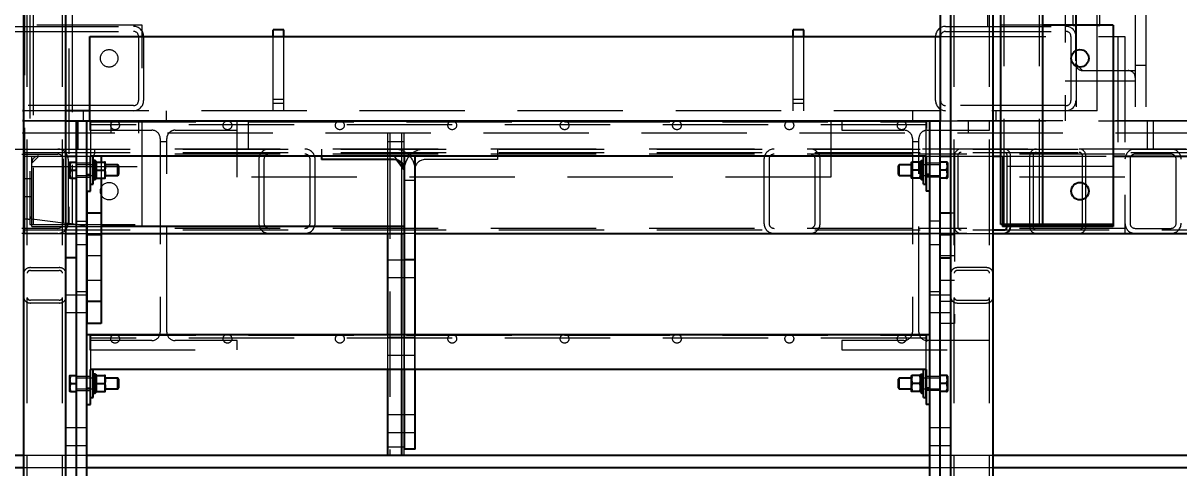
# Model space of a CAD drawing. Header units: millimetres. Extents: x 1293 to 41893, y 1011 to 26911.
# Drawn here: x 13086 to 13783, y 6143 to 6411 of the extents above; entities that cross this region are included whole.
import ezdxf

# ---------------------------------------------------------------- set-up
doc = ezdxf.new("R2010")
doc.units = ezdxf.units.MM
doc.header["$LTSCALE"] = 50
doc.linetypes.add('HIDDEN', pattern=[1.905, 1.27, -0.635])
doc.layers.add('CAPA_1', color=7, linetype='Continuous')
doc.layers.add('STRUC', color=4, linetype='Continuous')
doc.styles.add('SLDTEXTSTYLE0', font='TXT', dxfattribs={"width": 0.75})
doc.dimstyles.new('SLDDIMSTYLE0', dxfattribs={"dimtxt": 100, "dimasz": 100, "dimexe": 0, "dimexo": 0.0625, "dimgap": 25, "dimtad": 2, "dimdec": 0, "dimlfac": 1.5, "dimrnd": 1e-09, "dimzin": 12, "dimdsep": 46, "dimtxsty": 'SLDTEXTSTYLE0', "dimsah": 1, "dimcen": 0.09, "dimadec": 0, "dimazin": 3, "dimtfac": 1, "dimtdec": 0, "dimtofl": 0, "dimtmove": 0, "dimatfit": 3, "dimfxl": 1, "dimfrac": 2, "dimtolj": 1, "dimtzin": 12, "dimarcsym": 0})
doc.dimstyles.new('SLDDIMSTYLE1', dxfattribs={"dimtxt": 100, "dimasz": 100, "dimexe": 0, "dimexo": 0.0625, "dimgap": 25, "dimtad": 2, "dimdec": 4, "dimlfac": 75, "dimzin": 12, "dimdsep": 46, "dimtxsty": 'SLDTEXTSTYLE0', "dimsah": 1, "dimcen": 0.09, "dimadec": 0, "dimazin": 3, "dimtfac": 1, "dimtdec": 0, "dimtofl": 0, "dimtmove": 0, "dimatfit": 3, "dimfxl": 1, "dimfrac": 2, "dimtolj": 1, "dimtzin": 12, "dimarcsym": 0})

# ---------------------------------------------------------------- blocks, each defined once
blk = doc.blocks.new('_D_3')
at = {"layer": 'CAPA_1', "transparency": 16777216}
blk.add_arc((9899.27, 4708.49), 5214.32, 0, 13, dxfattribs=at)
for points in [[(14979.94, 5881.46), (14986.48, 5780.49), (15016.52, 5787.13)], [(15113.58, 4708.49), (15128.01, 4808.64), (15097.24, 4808.34)]]:
    blk.add_solid(points, dxfattribs=at)
at = {"layer": 'CAPA_1', "transparency": 16777216, "insert": (15196.76, 5413.27), "char_height": 100, "attachment_point": 1, "rotation": 276.5, "style": 'SLDTEXTSTYLE0'}
blk.add_mtext('13°', dxfattribs=at)
blk = doc.blocks.new('_D_5')
at = {"layer": 'CAPA_1', "transparency": 16777216}
for p, q in [((11574.4, 7831.18), (17588.06, 7831.18)), ((17538.06, 7831.18), (17538.06, 4708.49)), ((16485.16, 4708.49), (17588.06, 4708.49))]:
    blk.add_line(p, q, dxfattribs=at)
for points in [[(17538.06, 7831.18), (17522.68, 7731.18), (17553.45, 7731.18)], [(17538.06, 4708.49), (17553.45, 4808.49), (17522.68, 4808.49)]]:
    blk.add_solid(points, dxfattribs=at)
at = {"layer": 'CAPA_1', "transparency": 16777216, "insert": (17409.15, 6122.06), "char_height": 100, "attachment_point": 1, "rotation": 90, "style": 'SLDTEXTSTYLE0'}
blk.add_mtext('4684', dxfattribs=at)

msp = doc.modelspace()

# ---------------------------------------------------------------- linework, layer by layer
at = {"color": 1, "linetype": 'HIDDEN', "lineweight": 18}
for p, q in [((13092.2588163, 7085.5262403), (13092.2588163, 6289.4929069)), ((13088.5421497, 4848.3268323), (13088.5421497, 7081.6452249)), ((13090.2268163, 7083.4942403), (13090.2268163, 6289.4929069)), ((13109.8781497, 4848.3268323), (13109.8781497, 7081.6452249)), ((13647.3421497, 4848.3268323), (13647.3421497, 7081.6452249)), ((13668.6781497, 4848.3268323), (13668.6781497, 7081.6452249)), ((13677.425483, 6289.4929069), (13677.425483, 7083.4942403)), ((13113.5948163, 7062.1582403), (13113.5948163, 6289.4929069)), ((13698.761483, 6289.4929069), (13698.761483, 7062.1582403)), ((13115.6268163, 6992.0433342), (13115.6268163, 6289.4929069)), ((13719.0501562, 6409.2829069), (13719.0501562, 6456.7969069)), ((13087.0601497, 6284.0929069), (13087.0601497, 6423.7929069)), ((13720.7434895, 6423.7929069), (13720.7434895, 6351.8102403)), ((13733.4434895, 6357.9909069), (13733.4434895, 6423.7929069)), ((13735.1368228, 6409.2829069), (13735.1368228, 6423.7929069)), ((13667.4101562, 6417.4575736), (13667.4101562, 6408.7909069)), ((13157.9601497, 6409.4929069), (13090.2268163, 6409.4929069)), ((13157.9601497, 6288.3262403), (13157.9601497, 6409.4929069)), ((13700.793483, 6409.4929069), (13675.393483, 6409.4929069)), ((13719.0501562, 6409.2829069), (13720.7434895, 6409.2829069)), ((13733.4434895, 6409.2829069), (13735.1368228, 6409.2829069)), ((13080.1728228, 6408.7909069), (13152.6474895, 6408.7909069)), ((13080.1728228, 6405.7429069), (13152.6474895, 6405.7429069)), ((13155.6954895, 6402.6949069), (13155.6954895, 6364.0869069)), ((13158.7434895, 6402.6949069), (13158.7434895, 6364.0869069)), ((13236.9351562, 6357.9909069), (13236.9351562, 6402.6102403)), ((13243.2851562, 6357.9909069), (13243.2851562, 6402.6102403)), ((13550.2684895, 6357.9909069), (13550.2684895, 6402.6102403)), ((13556.6184895, 6357.9909069), (13556.6184895, 6402.6102403)), ((13636.0768228, 6364.0869069), (13636.0768228, 6402.6949069)), ((13639.1248228, 6364.0869069), (13639.1248228, 6402.6949069)), ((13642.1728228, 6408.7909069), (13720.7434895, 6408.7909069)), ((13642.1728228, 6405.7429069), (13714.6474895, 6405.7429069)), ((13717.6954895, 6402.6949069), (13717.6954895, 6364.0869069)), ((13152.6474895, 6361.0389069), (13080.1728228, 6361.0389069)), ((13243.2851562, 6364.6575736), (13236.9351562, 6364.6575736)), ((13243.2851562, 6362.2242403), (13236.9351562, 6362.2242403)), ((13556.6184895, 6364.6575736), (13550.2684895, 6364.6575736)), ((13556.6184895, 6362.2242403), (13550.2684895, 6362.2242403)), ((13714.6474895, 6361.0389069), (13642.1728228, 6361.0389069)), ((13111.9101497, 6357.9909069), (13086.5101497, 6357.9909069)), ((13122.2768228, 6357.9909069), (13122.2768228, 6351.8102403)), ((13733.4434895, 6357.9909069), (13126.279483, 6357.9909069)), ((13172.5434895, 6351.8102403), (13172.5434895, 6357.9909069)), ((13622.2768228, 6357.9909069), (13622.2768228, 6351.8102403)), ((13672.5434895, 6351.8102403), (13672.5434895, 6357.9909069)), ((13087.0601497, 6351.8262403), (13111.9101497, 6351.8262403)), ((13126.7301497, 6351.2970736), (13630.4968163, 6351.2970736)), ((13630.4968163, 6349.5489069), (13126.7301497, 6349.5489069)), ((13126.7301497, 6347.2715736), (13126.7301497, 6330.6595736)), ((13630.4968163, 6330.6595736), (13630.4968163, 6347.2715736)), ((13632.6168163, 6351.8262403), (13632.6168163, 6309.4929069)), ((13639.0601497, 6351.8262403), (14271.3768163, 6351.8262403)), ((13087.0601497, 6334.8929069), (14278.043483, 6334.8929069)), ((13087.0601497, 6332.8609069), (14229.3601497, 6332.8609069)), ((13129.393483, 6332.7728536), (13129.393483, 6334.8929069)), ((13266.043483, 6334.8929069), (13266.043483, 6330.6595736)), ((13372.0768163, 6334.8929069), (13372.0768163, 6328.5429069)), ((13087.0601497, 6330.6595736), (13111.9101497, 6330.6595736)), ((13091.293483, 6288.3262403), (13091.293483, 6330.6595736)), ((13091.293483, 6326.4262403), (13095.5268163, 6330.6595736)), ((13118.2601497, 6330.6595736), (13126.7301497, 6330.6595736)), ((13126.7301497, 6326.4262403), (13118.2601497, 6326.4262403)), ((13124.6268163, 6309.4929069), (13124.6268163, 6330.6595736)), ((13126.7268163, 6313.7262403), (13126.7268163, 6330.6595736)), ((13128.4201497, 6325.4525736), (13126.7268163, 6325.4525736)), ((13128.4201497, 6326.0354069), (13128.9493163, 6325.5062403)), ((13128.9493163, 6325.5061376), (13128.4201497, 6326.0352878)), ((13128.9493163, 6325.5062403), (13129.5843163, 6325.5062403)), ((13128.9493163, 6325.5061376), (13129.5843163, 6325.5061376)), ((13129.5843163, 6325.5062403), (13130.113483, 6326.0354069)), ((13130.113483, 6326.0352878), (13129.5843163, 6325.5061376)), ((13130.113483, 6326.9123189), (13130.113483, 6317.4735315)), ((13133.093483, 6326.9554069), (13133.093483, 6317.4304069)), ((13135.669733, 6317.4734949), (13135.669733, 6326.9123189)), ((13309.693483, 6330.6595736), (13311.471483, 6328.2889069)), ((13315.7268163, 6330.6595736), (13315.7268163, 6154.0929069)), ((13322.0768163, 6330.6595736), (13322.0768163, 6154.0929069)), ((13372.0768163, 6328.5429069), (13328.4268163, 6328.5429069)), ((13627.635983, 6325.5062403), (13627.1068163, 6326.0354069)), ((13627.1068163, 6326.0352878), (13627.635983, 6325.5061376)), ((13628.270983, 6325.5062403), (13627.635983, 6325.5062403)), ((13628.270983, 6325.5061376), (13627.635983, 6325.5061376)), ((13628.8001497, 6326.0354069), (13628.270983, 6325.5062403)), ((13628.270983, 6325.5061376), (13628.8001497, 6326.0352878)), ((13630.493483, 6325.4525736), (13628.8001497, 6325.4525736)), ((13630.4968163, 6330.6595736), (13638.9601497, 6330.6595736)), ((13638.9601497, 6326.4262403), (13630.4968163, 6326.4262403)), ((13645.3101497, 6330.6595736), (13670.7101497, 6330.6595736)), ((13647.4268163, 6330.6595736), (13647.4268163, 6229.8262403)), ((13647.4601497, 6330.8289069), (13647.4601497, 6288.1569069)), ((13649.4921497, 6330.8289069), (13649.4921497, 6288.1569069)), ((13675.393483, 6330.6595736), (13743.1268163, 6330.6595736)), ((13676.4601497, 6330.6595736), (13676.4601497, 6289.4929069)), ((13679.2948163, 6289.4929069), (13679.2948163, 6330.8289069)), ((13681.3268163, 6289.4929069), (13681.3268163, 6330.8289069)), ((13692.793483, 6330.8289069), (13692.793483, 6288.1569069)), ((13694.825483, 6330.8289069), (13694.825483, 6288.1569069)), ((13724.6281497, 6288.1569069), (13724.6281497, 6330.8289069)), ((13726.6601497, 6288.1569069), (13726.6601497, 6330.8289069)), ((13091.293483, 6324.3095736), (13157.9601497, 6324.3095736)), ((13130.113483, 6325.3679069), (13118.2601497, 6325.3679069)), ((13118.2601497, 6319.0179069), (13130.113483, 6319.0179069)), ((13126.7268163, 6318.9332403), (13128.4201497, 6318.9332403)), ((13128.4201497, 6318.3504069), (13128.9493163, 6318.8795736)), ((13128.9493163, 6318.8795736), (13129.5843163, 6318.8795736)), ((13129.5843163, 6318.8795736), (13130.113483, 6318.3504069)), ((13630.493483, 6325.3679069), (13627.1068163, 6325.3679069)), ((13627.1068163, 6319.0179069), (13630.493483, 6319.0179069)), ((13627.1068163, 6318.3504069), (13627.635983, 6318.8795736)), ((13627.635983, 6318.8795736), (13628.270983, 6318.8795736)), ((13628.270983, 6318.8795736), (13628.8001497, 6318.3504069)), ((13628.8001497, 6318.9332403), (13630.493483, 6318.9332403)), ((13638.9601497, 6325.3679069), (13630.4968163, 6325.3679069)), ((13630.4968163, 6319.0179069), (13638.9601497, 6319.0179069)), ((13632.6168163, 6319.4929069), (13632.6101497, 6319.4929069)), ((13743.1268163, 6324.3095736), (13676.4601497, 6324.3095736)), ((13091.293483, 6316.8512403), (13087.0601497, 6316.8512403)), ((13118.2601497, 6317.9595736), (13126.7301497, 6317.9595736)), ((13126.7268163, 6313.7262403), (13126.7301497, 6313.7262403)), ((13322.393483, 6315.8429069), (13315.7268163, 6315.8429069)), ((13638.9601497, 6317.9595736), (13630.4968163, 6317.9595736)), ((13087.0601497, 6306.2679069), (13091.293483, 6306.2679069)), ((13632.6168163, 6309.4929069), (13632.6101497, 6309.4929069)), ((13089.180203, 6292.5595736), (13087.0601497, 6292.5595736)), ((13111.9101497, 6289.9412569), (13091.293483, 6292.5595736)), ((13118.2601497, 6291.4496896), (13124.6101497, 6291.4496896)), ((13638.9601497, 6291.4496896), (13632.6101497, 6291.4496896)), ((13645.3101497, 6296.4929069), (13647.4268163, 6296.4929069)), ((13087.0601497, 6286.1249069), (13670.7101497, 6286.1249069)), ((13087.0601497, 6284.0929069), (13111.9101497, 6284.0929069)), ((13090.2268163, 6289.4929069), (13157.9601497, 6289.4929069)), ((13091.293483, 6288.3262403), (13133.093483, 6288.3262403)), ((13124.6101497, 6288.3283569), (13118.2601497, 6289.1348069)), ((13118.2601497, 6284.0929069), (13124.6101497, 6284.0929069)), ((13124.6268163, 6284.0929069), (13133.093483, 6284.0929069)), ((13322.393483, 6284.0929069), (13316.043483, 6284.0929069)), ((13632.6101497, 6284.0929069), (13670.7101497, 6284.0929069)), ((13677.2628163, 6286.1249069), (14284.393483, 6286.1249069)), ((13124.6101497, 6277.2345736), (13118.2601497, 6277.2345736)), ((13638.9601497, 6277.2345736), (13632.6101497, 6277.2345736)), ((13647.4268163, 6283.1595736), (13645.3101497, 6283.1595736)), ((13133.093483, 6270.5679069), (13124.6268163, 6270.5679069)), ((13647.4268163, 6270.5679069), (13638.9601497, 6270.5679069)), ((13090.5741497, 6263.4590014), (13107.8461497, 6263.4590014)), ((13315.7268163, 6268.2262403), (13316.043483, 6268.2262403)), ((13322.393483, 6268.0512403), (13315.7268163, 6268.0512403)), ((13666.6461497, 6263.4590014), (13649.3741497, 6263.4590014)), ((13090.5741497, 6261.7539509), (13107.8461497, 6261.7539509)), ((13133.093483, 6255.7512403), (13124.6268163, 6255.7512403)), ((13315.7268163, 6257.4679069), (13322.393483, 6257.4679069)), ((13647.4268163, 6255.7512403), (13638.9601497, 6255.7512403)), ((13666.6461497, 6261.7539509), (13649.3741497, 6261.7539509)), ((13118.2601497, 6249.0845736), (13124.6101497, 6249.0845736)), ((13632.6101497, 6249.0845736), (13638.9601497, 6249.0845736)), ((13107.8461497, 6243.8509212), (13090.5741497, 6243.8509212)), ((13107.8461497, 6242.1458708), (13090.5741497, 6242.1458708)), ((13124.6101497, 6246.9270517), (13111.9101497, 6246.9270517)), ((13645.3101497, 6246.9270517), (13632.6101497, 6246.9270517)), ((13638.9601497, 6243.1595736), (13647.4268163, 6243.1595736)), ((13649.3741497, 6243.8509212), (13666.6461497, 6243.8509212)), ((13649.3741497, 6242.1458708), (13666.6461497, 6242.1458708)), ((13111.9101497, 6236.3437183), (13124.6101497, 6236.3437183)), ((13632.6101497, 6236.3437183), (13645.3101497, 6236.3437183)), ((13647.4268163, 6229.8262403), (13638.9601497, 6229.8262403)), ((13126.7301497, 6222.7395517), (13630.4968163, 6222.7395517)), ((13630.4968163, 6220.991385), (13126.7301497, 6220.991385)), ((13322.393483, 6221.3845736), (13315.7268163, 6221.3845736)), ((13316.043483, 6202.1020517), (13316.043483, 6223.2687183)), ((13322.393483, 6202.1020517), (13322.393483, 6223.2687183)), ((13632.6168163, 6223.2687183), (13632.6168163, 6180.935385)), ((13126.7301497, 6218.7140517), (13126.7301497, 6202.1020517)), ((13630.4968163, 6202.1020517), (13630.4968163, 6218.7140517)), ((13315.7268163, 6210.8012403), (13322.393483, 6210.8012403)), ((13126.7268163, 6185.1687183), (13126.7268163, 6202.1020517)), ((13126.7301497, 6202.1020517), (13126.7268163, 6202.1020517)), ((13126.7301497, 6197.8687183), (13118.2601497, 6197.8687183)), ((13130.113483, 6196.810385), (13118.2601497, 6196.810385)), ((13128.4201497, 6196.8950517), (13126.7268163, 6196.8950517)), ((13128.4201497, 6197.477885), (13128.9493163, 6196.9487183)), ((13128.9493163, 6196.9486156), (13128.4201497, 6197.4777659)), ((13128.9493163, 6196.9487183), (13129.5843163, 6196.9487183)), ((13128.9493163, 6196.9486156), (13129.5843163, 6196.9486156)), ((13129.5843163, 6196.9487183), (13130.113483, 6197.477885)), ((13130.113483, 6197.4777659), (13129.5843163, 6196.9486156)), ((13135.669733, 6188.915973), (13135.669733, 6198.354797)), ((13627.635983, 6196.9487183), (13627.1068163, 6197.477885)), ((13627.1068163, 6197.4777659), (13627.635983, 6196.9486156)), ((13630.493483, 6196.810385), (13627.1068163, 6196.810385)), ((13628.270983, 6196.9487183), (13627.635983, 6196.9487183)), ((13628.270983, 6196.9486156), (13627.635983, 6196.9486156)), ((13628.8001497, 6197.477885), (13628.270983, 6196.9487183)), ((13628.270983, 6196.9486156), (13628.8001497, 6197.4777659)), ((13630.493483, 6196.8950517), (13628.8001497, 6196.8950517)), ((13638.9601497, 6197.8687183), (13630.4968163, 6197.8687183)), ((13638.9601497, 6196.810385), (13630.4968163, 6196.810385)), ((13118.2601497, 6190.460385), (13130.113483, 6190.460385)), ((13118.2601497, 6189.4020517), (13126.7301497, 6189.4020517)), ((13126.7268163, 6190.3757183), (13128.4201497, 6190.3757183)), ((13128.4201497, 6189.792885), (13128.9493163, 6190.3220517)), ((13128.9493163, 6190.3220517), (13129.5843163, 6190.3220517)), ((13129.5843163, 6190.3220517), (13130.113483, 6189.792885)), ((13627.1068163, 6190.460385), (13630.493483, 6190.460385)), ((13627.1068163, 6189.792885), (13627.635983, 6190.3220517)), ((13627.635983, 6190.3220517), (13628.270983, 6190.3220517)), ((13628.270983, 6190.3220517), (13628.8001497, 6189.792885)), ((13628.8001497, 6190.3757183), (13630.493483, 6190.3757183)), ((13630.4968163, 6190.460385), (13638.9601497, 6190.460385)), ((13638.9601497, 6189.4020517), (13630.4968163, 6189.4020517)), ((13632.6168163, 6190.935385), (13632.6101497, 6190.935385)), ((13126.7268163, 6185.1687183), (13126.7301497, 6185.1687183)), ((13632.6168163, 6180.935385), (13632.6101497, 6180.935385)), ((13322.393483, 6174.7179069), (13315.7268163, 6174.7179069)), ((13124.6101497, 6166.9270517), (13111.9101497, 6166.9270517)), ((13645.3101497, 6166.9270517), (13632.6101497, 6166.9270517)), ((13315.7268163, 6164.1345736), (13322.393483, 6164.1345736)), ((13111.9101497, 6156.3437183), (13124.6101497, 6156.3437183)), ((13315.7268163, 6154.0929069), (13316.043483, 6154.0929069)), ((13632.6101497, 6156.3437183), (13645.3101497, 6156.3437183))]:
    msp.add_line(p, q, dxfattribs=at)
at = {"color": 7, "linetype": 'Continuous', "lineweight": 25}
for p, q in [((13086.5101497, 4848.3268323), (13086.5101497, 7081.6452249)), ((13111.9101497, 4848.3268323), (13111.9101497, 7081.6452249)), ((13645.3101497, 4848.3268323), (13645.3101497, 7081.6452249)), ((13670.7101497, 4848.3268323), (13670.7101497, 7081.6452249)), ((13675.393483, 6289.4929069), (13675.393483, 7083.4942403)), ((13700.793483, 6289.4929069), (13700.793483, 7060.1262403)), ((13639.0601497, 6351.8262403), (13639.0601497, 6423.7929069)), ((13743.1268163, 6409.4929069), (13700.793483, 6409.4929069)), ((13743.1268163, 6409.4929069), (13743.1268163, 6288.3262403)), ((13243.2851562, 6406.7589069), (13236.9351562, 6406.7589069)), ((13236.9351562, 6402.6102403), (13236.9351562, 6406.7589069)), ((13243.2851562, 6402.6102403), (13243.2851562, 6406.7589069)), ((13556.6184895, 6406.7589069), (13550.2684895, 6406.7589069)), ((13550.2684895, 6402.6102403), (13550.2684895, 6406.7589069)), ((13556.6184895, 6402.6102403), (13556.6184895, 6406.7589069)), ((13086.5101497, 6357.9909069), (13085.7268163, 6357.9909069)), ((13126.279483, 6357.9909069), (13111.9101497, 6357.9909069)), ((13111.9101497, 6351.8262403), (13639.0601497, 6351.8262403)), ((13118.2601497, 4708.4843575), (13118.2601497, 6351.8262403)), ((13124.6101497, 4721.8176909), (13124.6101497, 6351.8262403)), ((13126.7301497, 6347.2715736), (13126.7301497, 6351.8262403)), ((13630.4968163, 6351.8262403), (13630.4968163, 6347.2715736)), ((13632.6101497, 4721.8176909), (13632.6101497, 6351.8262403)), ((13638.9601497, 4708.4843575), (13638.9601497, 6351.8262403)), ((13111.9101497, 6330.6595736), (13118.2601497, 6330.6595736)), ((13114.1684819, 6326.9554069), (13114.0268163, 6326.7100349)), ((13114.0268163, 6326.7100349), (13114.0268163, 6317.675779)), ((13114.5938513, 6326.9554069), (13118.2601497, 6326.9554069)), ((13630.4968163, 6330.6595736), (13126.7301497, 6330.6595736)), ((13126.7301497, 6309.4929069), (13126.7301497, 6330.6595736)), ((13128.4201497, 6313.7262403), (13128.4201497, 6330.6595736)), ((13128.9493163, 6327.9462403), (13128.4201497, 6327.4170736)), ((13128.4201497, 6327.4169117), (13128.9493163, 6327.9460619)), ((13129.5843163, 6327.9462403), (13128.9493163, 6327.9462403)), ((13128.9493163, 6327.9460619), (13128.9493163, 6316.4395736)), ((13129.5843163, 6327.9460619), (13128.9493163, 6327.9460619)), ((13130.113483, 6327.4170736), (13129.5843163, 6327.9462403)), ((13129.5843163, 6316.4395736), (13129.5843163, 6327.9460619)), ((13129.5843163, 6327.9460619), (13130.113483, 6327.4169117)), ((13130.113483, 6327.4170736), (13130.113483, 6316.9687403)), ((13130.1383599, 6326.9554069), (13130.113483, 6326.9123189)), ((13130.562557, 6326.9554069), (13135.220659, 6326.9554069)), ((13133.093483, 6330.6595736), (13133.093483, 6326.9554069)), ((13135.669733, 6317.4734949), (13135.669733, 6326.9123189)), ((13266.043483, 6330.6595736), (13266.043483, 6328.5429069)), ((13309.693483, 6328.5429069), (13266.043483, 6328.5429069)), ((13311.471483, 6328.2889069), (13316.043483, 6322.1929069)), ((13316.043483, 6223.2687183), (13316.043483, 6330.6595736)), ((13322.393483, 6223.2687183), (13322.393483, 6330.6595736)), ((13621.5754432, 6326.9554069), (13621.5505663, 6326.9123189)), ((13621.5505663, 6317.4734949), (13621.5505663, 6326.9123189)), ((13626.6577424, 6326.9554069), (13621.9996403, 6326.9554069)), ((13627.1068163, 6327.4170736), (13627.635983, 6327.9462403)), ((13627.635983, 6327.9460619), (13627.1068163, 6327.4169117)), ((13627.1068163, 6327.4170736), (13627.1068163, 6316.9687403)), ((13627.635983, 6327.9462403), (13628.270983, 6327.9462403)), ((13627.635983, 6316.4395736), (13627.635983, 6327.9460619)), ((13627.635983, 6327.9460619), (13628.270983, 6327.9460619)), ((13628.270983, 6327.9462403), (13628.8001497, 6327.4170736)), ((13628.270983, 6327.9460619), (13628.270983, 6316.4395736)), ((13628.8001497, 6327.4169117), (13628.270983, 6327.9460619)), ((13628.8001497, 6313.7262403), (13628.8001497, 6330.6595736)), ((13630.493483, 6313.7262403), (13630.493483, 6330.6595736)), ((13630.4968163, 6330.6595736), (13630.4968163, 6309.4929069)), ((13638.9601497, 6330.6595736), (13645.3101497, 6330.6595736)), ((13642.6264481, 6326.9554069), (13638.9601497, 6326.9554069)), ((13643.193483, 6326.7100349), (13643.0518174, 6326.9554069)), ((13643.193483, 6326.7100349), (13643.193483, 6317.675779)), ((13670.7101497, 6330.6595736), (13675.393483, 6330.6595736)), ((13743.1268163, 6330.6595736), (14211.0601497, 6330.6595736)), ((13114.5938513, 6322.1929069), (13118.2601497, 6322.1929069)), ((13124.6101497, 6319.4929069), (13126.7301497, 6319.4929069)), ((13130.5660802, 6322.1929069), (13135.2171358, 6322.1929069)), ((13143.130983, 6325.3679069), (13135.669733, 6325.3679069)), ((13135.669733, 6319.0179069), (13143.130983, 6319.0179069)), ((13143.6601497, 6324.8387403), (13143.130983, 6325.3679069)), ((13143.130983, 6319.0179069), (13143.130983, 6325.3679069)), ((13143.130983, 6319.0179069), (13143.6601497, 6319.5470736)), ((13143.6601497, 6324.8387403), (13143.6601497, 6319.5470736)), ((13614.0893163, 6325.3679069), (13613.5601497, 6324.8387403)), ((13613.5601497, 6324.8387403), (13613.5601497, 6319.5470736)), ((13613.5601497, 6319.5470736), (13614.0893163, 6319.0179069)), ((13621.5505663, 6325.3679069), (13614.0893163, 6325.3679069)), ((13614.0893163, 6319.0179069), (13614.0893163, 6325.3679069)), ((13614.0893163, 6319.0179069), (13621.5505663, 6319.0179069)), ((13626.6542191, 6322.1929069), (13622.0031635, 6322.1929069)), ((13630.4968163, 6325.3679069), (13630.493483, 6325.3679069)), ((13630.493483, 6319.0179069), (13630.4968163, 6319.0179069)), ((13632.6101497, 6319.4929069), (13630.4968163, 6319.4929069)), ((13642.6264481, 6322.1929069), (13638.9601497, 6322.1929069)), ((13114.0268163, 6317.675779), (13114.1684819, 6317.4304069)), ((13114.5938513, 6317.4304069), (13118.2601497, 6317.4304069)), ((13126.7301497, 6313.7262403), (13128.4201497, 6313.7262403)), ((13128.4201497, 6316.9687403), (13128.9493163, 6316.4395736)), ((13128.9493163, 6316.4395736), (13129.5843163, 6316.4395736)), ((13129.5843163, 6316.4395736), (13130.113483, 6316.9687403)), ((13130.562557, 6317.4304069), (13135.220659, 6317.4304069)), ((13133.093483, 6317.4304069), (13133.093483, 6229.8262403)), ((13135.6448561, 6317.4304069), (13135.669733, 6317.4734949)), ((13626.6577424, 6317.4304069), (13621.9996403, 6317.4304069)), ((13627.0819395, 6317.4304069), (13627.1068163, 6317.4734949)), ((13627.1068163, 6316.9687403), (13627.635983, 6316.4395736)), ((13627.635983, 6316.4395736), (13628.270983, 6316.4395736)), ((13628.270983, 6316.4395736), (13628.8001497, 6316.9687403)), ((13628.8001497, 6313.7262403), (13630.493483, 6313.7262403)), ((13642.6264481, 6317.4304069), (13638.9601497, 6317.4304069)), ((13643.0518174, 6317.4304069), (13643.193483, 6317.675779)), ((13124.6101497, 6309.4929069), (13126.7301497, 6309.4929069)), ((13124.6268163, 6229.8262403), (13124.6268163, 6309.4929069)), ((13632.6101497, 6309.4929069), (13630.4968163, 6309.4929069)), ((13124.6268163, 6296.4929069), (13133.093483, 6296.4929069)), ((13638.9601497, 6296.4929069), (13645.3101497, 6296.4929069)), ((13118.2601497, 6289.1348069), (13111.9101497, 6289.9412569)), ((13111.9101497, 6284.0929069), (13118.2601497, 6284.0929069)), ((13124.6268163, 6288.3262403), (13124.6101497, 6288.3283569)), ((13124.6101497, 6284.0929069), (13124.6268163, 6284.0929069)), ((13316.043483, 6288.3262403), (13133.093483, 6288.3262403)), ((13133.093483, 6284.0929069), (13316.043483, 6284.0929069)), ((13322.393483, 6284.0929069), (13632.6101497, 6284.0929069)), ((13670.7101497, 6286.1249069), (13677.2628163, 6286.1249069)), ((13670.7101497, 6284.0929069), (14049.3768163, 6284.0929069)), ((13743.1268163, 6289.4929069), (13675.393483, 6289.4929069)), ((13676.4601497, 6289.4929069), (13676.4601497, 6288.3262403)), ((13743.1268163, 6288.3262403), (13676.4601497, 6288.3262403)), ((13679.2948163, 6288.1569069), (13679.2948163, 6289.4929069)), ((13681.3268163, 6288.1569069), (13681.3268163, 6289.4929069)), ((13133.093483, 6283.1595736), (13124.6268163, 6283.1595736)), ((13645.3101497, 6283.1595736), (13638.9601497, 6283.1595736)), ((13118.2601497, 6269.3687183), (13111.9101497, 6269.3687183)), ((13322.393483, 6268.2262403), (13316.043483, 6268.2262403)), ((13638.9601497, 6269.3687183), (13645.3101497, 6269.3687183)), ((13124.6268163, 6243.1595736), (13133.093483, 6243.1595736)), ((13133.093483, 6229.8262403), (13124.6268163, 6229.8262403)), ((13124.6101497, 6223.2687183), (13632.6168163, 6223.2687183)), ((13126.7301497, 6218.7140517), (13126.7301497, 6223.2687183)), ((13630.4968163, 6223.2687183), (13630.4968163, 6218.7140517)), ((13630.4968163, 6202.1020517), (13126.7301497, 6202.1020517)), ((13126.7301497, 6180.935385), (13126.7301497, 6202.1020517)), ((13128.4201497, 6185.1687183), (13128.4201497, 6202.1020517)), ((13316.043483, 6154.0929069), (13316.043483, 6202.1020517)), ((13322.393483, 6154.0929069), (13322.393483, 6202.1020517)), ((13628.8001497, 6185.1687183), (13628.8001497, 6202.1020517)), ((13630.493483, 6185.1687183), (13630.493483, 6202.1020517)), ((13630.4968163, 6202.1020517), (13630.4968163, 6180.935385)), ((13114.1684819, 6198.397885), (13114.0268163, 6198.152513)), ((13114.0268163, 6198.152513), (13114.0268163, 6189.118257)), ((13114.5938513, 6198.397885), (13118.2601497, 6198.397885)), ((13114.5938513, 6193.635385), (13118.2601497, 6193.635385)), ((13128.9493163, 6199.3887183), (13128.4201497, 6198.8595517)), ((13128.4201497, 6198.8593897), (13128.9493163, 6199.38854)), ((13129.5843163, 6199.3887183), (13128.9493163, 6199.3887183)), ((13128.9493163, 6199.38854), (13128.9493163, 6187.8820517)), ((13129.5843163, 6199.38854), (13128.9493163, 6199.38854)), ((13130.113483, 6198.8595517), (13129.5843163, 6199.3887183)), ((13129.5843163, 6187.8820517), (13129.5843163, 6199.38854)), ((13129.5843163, 6199.38854), (13130.113483, 6198.8593897)), ((13130.113483, 6198.8595517), (13130.113483, 6188.4112183)), ((13130.1383599, 6198.397885), (13130.113483, 6198.354797)), ((13130.562557, 6198.397885), (13135.220659, 6198.397885)), ((13130.5660802, 6193.635385), (13135.2171358, 6193.635385)), ((13135.669733, 6188.915973), (13135.669733, 6198.354797)), ((13143.130983, 6196.810385), (13135.669733, 6196.810385)), ((13143.6601497, 6196.2812183), (13143.130983, 6196.810385)), ((13143.130983, 6190.460385), (13143.130983, 6196.810385)), ((13143.6601497, 6196.2812183), (13143.6601497, 6190.9895517)), ((13614.0893163, 6196.810385), (13613.5601497, 6196.2812183)), ((13613.5601497, 6196.2812183), (13613.5601497, 6190.9895517)), ((13621.5505663, 6196.810385), (13614.0893163, 6196.810385)), ((13614.0893163, 6190.460385), (13614.0893163, 6196.810385)), ((13621.5754432, 6198.397885), (13621.5505663, 6198.354797)), ((13621.5505663, 6188.915973), (13621.5505663, 6198.354797)), ((13626.6577424, 6198.397885), (13621.9996403, 6198.397885)), ((13626.6542191, 6193.635385), (13622.0031635, 6193.635385)), ((13627.1068163, 6198.8595517), (13627.635983, 6199.3887183)), ((13627.635983, 6199.38854), (13627.1068163, 6198.8593897)), ((13627.1068163, 6198.8595517), (13627.1068163, 6188.4112183)), ((13627.635983, 6199.3887183), (13628.270983, 6199.3887183)), ((13627.635983, 6187.8820517), (13627.635983, 6199.38854)), ((13627.635983, 6199.38854), (13628.270983, 6199.38854)), ((13628.270983, 6199.3887183), (13628.8001497, 6198.8595517)), ((13628.270983, 6199.38854), (13628.270983, 6187.8820517)), ((13628.8001497, 6198.8593897), (13628.270983, 6199.38854)), ((13630.4968163, 6196.810385), (13630.493483, 6196.810385)), ((13642.6264481, 6198.397885), (13638.9601497, 6198.397885)), ((13642.6264481, 6193.635385), (13638.9601497, 6193.635385)), ((13643.193483, 6198.152513), (13643.0518174, 6198.397885)), ((13643.193483, 6198.152513), (13643.193483, 6189.118257)), ((13114.0268163, 6189.118257), (13114.1684819, 6188.872885)), ((13114.5938513, 6188.872885), (13118.2601497, 6188.872885)), ((13124.6101497, 6190.935385), (13126.7301497, 6190.935385)), ((13128.4201497, 6188.4112183), (13128.9493163, 6187.8820517)), ((13128.9493163, 6187.8820517), (13129.5843163, 6187.8820517)), ((13129.5843163, 6187.8820517), (13130.113483, 6188.4112183)), ((13130.562557, 6188.872885), (13135.220659, 6188.872885)), ((13135.6448561, 6188.872885), (13135.669733, 6188.915973)), ((13135.669733, 6190.460385), (13143.130983, 6190.460385)), ((13143.130983, 6190.460385), (13143.6601497, 6190.9895517)), ((13613.5601497, 6190.9895517), (13614.0893163, 6190.460385)), ((13614.0893163, 6190.460385), (13621.5505663, 6190.460385)), ((13626.6577424, 6188.872885), (13621.9996403, 6188.872885)), ((13627.0819395, 6188.872885), (13627.1068163, 6188.915973)), ((13627.1068163, 6188.4112183), (13627.635983, 6187.8820517)), ((13627.635983, 6187.8820517), (13628.270983, 6187.8820517)), ((13628.270983, 6187.8820517), (13628.8001497, 6188.4112183)), ((13630.493483, 6190.460385), (13630.4968163, 6190.460385)), ((13632.6101497, 6190.935385), (13630.4968163, 6190.935385)), ((13642.6264481, 6188.872885), (13638.9601497, 6188.872885)), ((13643.0518174, 6188.872885), (13643.193483, 6189.118257)), ((13124.6101497, 6180.935385), (13126.7301497, 6180.935385)), ((13126.7301497, 6185.1687183), (13128.4201497, 6185.1687183)), ((13628.8001497, 6185.1687183), (13630.493483, 6185.1687183)), ((13632.6101497, 6180.935385), (13630.4968163, 6180.935385)), ((13322.393483, 6154.0929069), (13316.043483, 6154.0929069))]:
    msp.add_line(p, q, dxfattribs=at)
at = {"color": 1, "linetype": 'HIDDEN', "lineweight": 18}
for centre, radius in [((13137.9601497, 6389.4929069), 5.2916667), ((13141.5468163, 6349.1804069), 2.6458333), ((13209.2801497, 6349.1804069), 2.6458333), ((13277.013483, 6349.1804069), 2.6458333), ((13344.7468163, 6349.1804069), 2.6458333), ((13412.4801497, 6349.1804069), 2.6458333), ((13480.213483, 6349.1804069), 2.6458333), ((13547.9468163, 6349.1804069), 2.6458333), ((13615.6801497, 6349.1804069), 2.6458333), ((13137.9601497, 6309.4929069), 5.2916667), ((13141.5468163, 6220.622885), 2.6458333), ((13209.2801497, 6220.622885), 2.6458333), ((13277.013483, 6220.622885), 2.6458333), ((13344.7468163, 6220.622885), 2.6458333), ((13412.4801497, 6220.622885), 2.6458333), ((13480.213483, 6220.622885), 2.6458333), ((13547.9468163, 6220.622885), 2.6458333), ((13615.6801497, 6220.622885), 2.6458333)]:
    msp.add_circle(centre, radius, dxfattribs=at)
at = {"color": 7, "linetype": 'Continuous', "lineweight": 25}
for centre in [(13723.1268163, 6389.4929069), (13723.1268163, 6309.4929069)]:
    msp.add_circle(centre, 5.2916667, dxfattribs=at)
at = {"color": 1, "linetype": 'HIDDEN', "lineweight": 18}
for centre, radius, start, end in [((13152.6474895, 6402.6949069), 6.096, 0, 90), ((13152.6474895, 6402.6949069), 3.048, 0, 90), ((13642.1728228, 6402.6949069), 6.096, 90, 180), ((13642.1728228, 6402.6949069), 3.048, 90, 180), ((13714.6474895, 6402.6949069), 6.096, 0, 90), ((13714.6474895, 6402.6949069), 3.048, 0, 90), ((13152.6474895, 6364.0869069), 6.096, 270, 0), ((13152.6474895, 6364.0869069), 3.048, 270, 0), ((13642.1728228, 6364.0869069), 6.096, 180, 270), ((13642.1728228, 6364.0869069), 3.048, 180, 270), ((13714.6474895, 6364.0869069), 3.048, 270, 0), ((13714.6474895, 6364.0869069), 6.096, 270, 0), ((13127.280203, 6332.7728536), 2.11328, 270, 0), ((13309.693483, 6322.1929069), 12.7, 0, 90), ((13328.4268163, 6322.1929069), 12.7, 90, 180), ((13651.5241497, 6330.8289069), 4.064, 90, 180), ((13651.5241497, 6330.8289069), 2.032, 90, 180), ((13677.2628163, 6330.8289069), 4.064, 0, 90), ((13677.2628163, 6330.8289069), 2.032, 0, 90), ((13696.857483, 6330.8289069), 4.064, 90, 180), ((13696.857483, 6330.8289069), 2.032, 90, 180), ((13722.5961497, 6330.8289069), 4.064, 0, 90), ((13722.5961497, 6330.8289069), 2.032, 0, 90), ((13095.5268163, 6326.4262403), 4.2333333, 90, 180), ((13328.4268163, 6322.1929069), 6.35, 90, 180), ((13089.180203, 6294.6728536), 2.11328, 270, 0), ((13651.5241497, 6288.1569069), 4.064, 180, 270), ((13651.5241497, 6288.1569069), 2.032, 180, 270), ((13696.857483, 6288.1569069), 4.064, 180, 270), ((13696.857483, 6288.1569069), 2.032, 180, 270), ((13722.5961497, 6288.1569069), 4.064, 270, 0), ((13722.5961497, 6288.1569069), 2.032, 270, 0)]:
    msp.add_arc(centre, radius, start, end, dxfattribs=at)
at = {"color": 7, "linetype": 'Continuous', "lineweight": 25}
for centre, radius, start, end in [((13309.693483, 6322.1929069), 6.35, 0, 90), ((13677.2628163, 6288.1569069), 2.032, 270, 0), ((13677.2628163, 6288.1569069), 4.064, 270, 0)]:
    msp.add_arc(centre, radius, start, end, dxfattribs=at)
at = {"color": 1, "linetype": 'HIDDEN', "lineweight": 18}
for centre, major_axis, start_param, end_param in [((13090.5741497, 6260.0489005), (4.064, 0), 1.5707963268, 3.1415926536), ((13107.8461497, 6260.0489005), (4.064, 0), 0, 1.5707963268), ((13649.3741497, 6260.0489005), (4.064, 0), 1.5707963268, 3.1415926536), ((13666.6461497, 6260.0489005), (4.064, 0), 0, 1.5707963268), ((13090.5741497, 6260.0489005), (2.032, 0), 1.5707963268, 3.1415926536), ((13107.8461497, 6260.0489005), (2.032, 0), 0, 1.5707963268), ((13649.3741497, 6260.0489005), (2.032, 0), 1.5707963268, 3.1415926536), ((13666.6461497, 6260.0489005), (2.032, 0), 0, 1.5707963268), ((13090.5741497, 6245.5559717), (4.064, 0), 3.1415926536, 4.7123889804), ((13090.5741497, 6245.5559717), (2.032, 0), 3.1415926536, 4.7123889804), ((13107.8461497, 6245.5559717), (4.064, 0), 4.7123889804, 6.2831853072), ((13107.8461497, 6245.5559717), (2.032, 0), 4.7123889804, 6.2831853072), ((13649.3741497, 6245.5559717), (4.064, 0), 3.1415926536, 4.7123889804), ((13649.3741497, 6245.5559717), (2.032, 0), 3.1415926536, 4.7123889804), ((13666.6461497, 6245.5559717), (4.064, 0), 4.7123889804, 6.2831853072), ((13666.6461497, 6245.5559717), (2.032, 0), 4.7123889804, 6.2831853072)]:
    msp.add_ellipse(centre, major_axis=major_axis, ratio=0.8390996312, start_param=start_param, end_param=end_param, dxfattribs=at)
at = {"color": 7, "linetype": 'Continuous', "lineweight": 25}
for points, knots in [([(13114.5938513, 6326.9554069), (13114.4719416, 6326.5423027), (13114.2254787, 6325.7071362), (13114.0887073, 6324.0862752), (13114.3982515, 6322.9260491), (13114.5938513, 6322.1929069)], [0, 0, 0, 0, 0.2648633469, 0.5354700776, 1, 1, 1, 1]), ([(13114.1989585, 6326.9554069), (13114.1939484, 6326.9554069), (13114.1755981, 6326.9554069), (13114.4177863, 6326.9554069), (13114.5938513, 6326.9554069)], [0, 0, 0, 0, 0.2730240829, 1, 1, 1, 1]), ([(13130.5660802, 6322.1929069), (13130.4437711, 6322.6059363), (13130.1965057, 6323.4409349), (13130.057968, 6325.0617284), (13130.3671675, 6326.2221272), (13130.562557, 6326.9554069)], [0, 0, 0, 0, 0.2648580026, 0.535448761, 1, 1, 1, 1]), ([(13130.562557, 6326.9554069), (13130.3862107, 6326.9554069), (13130.1452311, 6326.9554069), (13130.1627035, 6326.9554069), (13130.1673898, 6326.9554069)], [0, 0, 0, 0, 0.7317895733, 1, 1, 1, 1]), ([(13135.220659, 6326.9554069), (13135.3423698, 6326.5427238), (13135.588433, 6325.7084005), (13135.7244648, 6324.0874622), (13135.4136872, 6322.9269029), (13135.2171358, 6322.1929069)], [0, 0, 0, 0, 0.2645663682, 0.5348749116, 1, 1, 1, 1]), ([(13135.6142229, 6326.9554069), (13135.6195158, 6326.9554069), (13135.6392492, 6326.9554069), (13135.3975383, 6326.9554069), (13135.220659, 6326.9554069)], [0, 0, 0, 0, 0.2682192491, 1, 1, 1, 1]), ([(13621.9996403, 6326.9554069), (13621.8779295, 6326.5427238), (13621.6318664, 6325.7084005), (13621.4958345, 6324.0874622), (13621.8066122, 6322.9269029), (13622.0031635, 6322.1929069)], [0, 0, 0, 0, 0.2645663682, 0.5348749116, 1, 1, 1, 1]), ([(13621.6060768, 6326.9554069), (13621.6007852, 6326.9554069), (13621.5810548, 6326.9554069), (13621.8227593, 6326.9554069), (13621.9996403, 6326.9554069)], [0, 0, 0, 0, 0.2681935823, 1, 1, 1, 1]), ([(13626.6542191, 6322.1929069), (13626.7765282, 6322.6059363), (13627.0237936, 6323.4409349), (13627.1623313, 6325.0617284), (13626.8531318, 6326.2221272), (13626.6577424, 6326.9554069)], [0, 0, 0, 0, 0.2648580026, 0.535448761, 1, 1, 1, 1]), ([(13626.6577424, 6326.9554069), (13626.8340862, 6326.9554069), (13627.0750754, 6326.9554069), (13627.0575986, 6326.9554069), (13627.0529105, 6326.9554069)], [0, 0, 0, 0, 0.7317498631, 1, 1, 1, 1]), ([(13642.6264481, 6326.9554069), (13642.7483577, 6326.5423027), (13642.9948207, 6325.7071362), (13643.1315921, 6324.0862752), (13642.8220478, 6322.9260491), (13642.6264481, 6322.1929069)], [0, 0, 0, 0, 0.2648633469, 0.5354700776, 1, 1, 1, 1]), ([(13643.0213408, 6326.9554069), (13643.0263509, 6326.9554069), (13643.0447012, 6326.9554069), (13642.802513, 6326.9554069), (13642.6264481, 6326.9554069)], [0, 0, 0, 0, 0.2730240829, 1, 1, 1, 1]), ([(13114.5938513, 6322.1929069), (13114.4719416, 6321.7798027), (13114.2254787, 6320.9446362), (13114.0887073, 6319.3237752), (13114.3982515, 6318.1635491), (13114.5938513, 6317.4304069)], [0, 0, 0, 0, 0.2648633469, 0.5354700776, 1, 1, 1, 1]), ([(13130.562557, 6317.4304069), (13130.4408462, 6317.8430901), (13130.194783, 6318.6774133), (13130.0587511, 6320.2983517), (13130.3695288, 6321.458911), (13130.5660802, 6322.1929069)], [0, 0, 0, 0, 0.26456636821, 0.53487491156, 1, 1, 1, 1]), ([(13135.2171358, 6322.1929069), (13135.3394449, 6321.7798776), (13135.5867103, 6320.944879), (13135.725248, 6319.3240855), (13135.4160485, 6318.1636867), (13135.220659, 6317.4304069)], [0, 0, 0, 0, 0.2648580026, 0.535448761, 1, 1, 1, 1]), ([(13622.0031635, 6322.1929069), (13621.8808545, 6321.7798776), (13621.633589, 6320.944879), (13621.4950514, 6319.3240855), (13621.8042508, 6318.1636867), (13621.9996403, 6317.4304069)], [0, 0, 0, 0, 0.2648580026, 0.535448761, 1, 1, 1, 1]), ([(13626.6577424, 6317.4304069), (13626.7794531, 6317.8430901), (13627.0255163, 6318.6774133), (13627.1615482, 6320.2983517), (13626.8507705, 6321.458911), (13626.6542191, 6322.1929069)], [0, 0, 0, 0, 0.26456636821, 0.53487491156, 1, 1, 1, 1]), ([(13642.6264481, 6322.1929069), (13642.7483577, 6321.7798027), (13642.9948207, 6320.9446362), (13643.1315921, 6319.3237752), (13642.8220478, 6318.1635491), (13642.6264481, 6317.4304069)], [0, 0, 0, 0, 0.2648633469, 0.5354700776, 1, 1, 1, 1]), ([(13114.5938513, 6317.4304069), (13114.4183156, 6317.4304069), (13114.1768451, 6317.4304069), (13114.1929308, 6317.4304069), (13114.197323, 6317.4304069)], [0, 0, 0, 0, 0.7269449466, 1, 1, 1, 1]), ([(13130.1689931, 6317.4304069), (13130.1637002, 6317.4304069), (13130.1439668, 6317.4304069), (13130.3856777, 6317.4304069), (13130.562557, 6317.4304069)], [0, 0, 0, 0, 0.2682192491, 1, 1, 1, 1]), ([(13135.220659, 6317.4304069), (13135.3970053, 6317.4304069), (13135.6379849, 6317.4304069), (13135.6205125, 6317.4304069), (13135.6158262, 6317.4304069)], [0, 0, 0, 0, 0.7317895733, 1, 1, 1, 1]), ([(13621.9996403, 6317.4304069), (13621.8232965, 6317.4304069), (13621.5823073, 6317.4304069), (13621.5997841, 6317.4304069), (13621.6044722, 6317.4304069)], [0, 0, 0, 0, 0.7317498631, 1, 1, 1, 1]), ([(13627.0513059, 6317.4304069), (13627.0565975, 6317.4304069), (13627.0763279, 6317.4304069), (13626.8346233, 6317.4304069), (13626.6577424, 6317.4304069)], [0, 0, 0, 0, 0.2681935823, 1, 1, 1, 1]), ([(13642.6264481, 6317.4304069), (13642.8019838, 6317.4304069), (13643.0434542, 6317.4304069), (13643.0273686, 6317.4304069), (13643.0229763, 6317.4304069)], [0, 0, 0, 0, 0.7269449466, 1, 1, 1, 1]), ([(13114.5938513, 6198.397885), (13114.4719416, 6197.9847807), (13114.2254787, 6197.1496143), (13114.0887073, 6195.5287532), (13114.3982515, 6194.3685272), (13114.5938513, 6193.635385)], [0, 0, 0, 0, 0.2648633469, 0.5354700776, 1, 1, 1, 1]), ([(13114.5938513, 6193.635385), (13114.4719416, 6193.2222807), (13114.2254787, 6192.3871143), (13114.0887073, 6190.7662532), (13114.3982515, 6189.6060272), (13114.5938513, 6188.872885)], [0, 0, 0, 0, 0.2648633469, 0.5354700776, 1, 1, 1, 1]), ([(13114.1989585, 6198.397885), (13114.1939484, 6198.397885), (13114.1755981, 6198.397885), (13114.4177863, 6198.397885), (13114.5938513, 6198.397885)], [0, 0, 0, 0, 0.2730240829, 1, 1, 1, 1]), ([(13130.562557, 6188.872885), (13130.4408462, 6189.2855682), (13130.194783, 6190.1198914), (13130.0587511, 6191.7408297), (13130.3695288, 6192.9013891), (13130.5660802, 6193.635385)], [0, 0, 0, 0, 0.2645663682, 0.5348749116, 1, 1, 1, 1]), ([(13130.5660802, 6193.635385), (13130.4437711, 6194.0484144), (13130.1965057, 6194.883413), (13130.057968, 6196.5042064), (13130.3671675, 6197.6646053), (13130.562557, 6198.397885)], [0, 0, 0, 0, 0.26485800256, 0.53544876101, 1, 1, 1, 1]), ([(13130.562557, 6198.397885), (13130.3862107, 6198.397885), (13130.1452311, 6198.397885), (13130.1627035, 6198.397885), (13130.1673898, 6198.397885)], [0, 0, 0, 0, 0.7317895733, 1, 1, 1, 1]), ([(13135.220659, 6198.397885), (13135.3423698, 6197.9852018), (13135.588433, 6197.1508786), (13135.7244648, 6195.5299403), (13135.4136872, 6194.3693809), (13135.2171358, 6193.635385)], [0, 0, 0, 0, 0.2645663682, 0.5348749116, 1, 1, 1, 1]), ([(13135.2171358, 6193.635385), (13135.3394449, 6193.2223556), (13135.5867103, 6192.387357), (13135.725248, 6190.7665636), (13135.4160485, 6189.6061647), (13135.220659, 6188.872885)], [0, 0, 0, 0, 0.2648580026, 0.535448761, 1, 1, 1, 1]), ([(13135.6142229, 6198.397885), (13135.6195158, 6198.397885), (13135.6392492, 6198.397885), (13135.3975383, 6198.397885), (13135.220659, 6198.397885)], [0, 0, 0, 0, 0.2682192491, 1, 1, 1, 1]), ([(13621.9996403, 6198.397885), (13621.8779295, 6197.9852018), (13621.6318664, 6197.1508786), (13621.4958345, 6195.5299403), (13621.8066122, 6194.3693809), (13622.0031635, 6193.635385)], [0, 0, 0, 0, 0.2645663682, 0.5348749116, 1, 1, 1, 1]), ([(13622.0031635, 6193.635385), (13621.8808545, 6193.2223556), (13621.633589, 6192.387357), (13621.4950514, 6190.7665636), (13621.8042508, 6189.6061647), (13621.9996403, 6188.872885)], [0, 0, 0, 0, 0.2648580026, 0.535448761, 1, 1, 1, 1]), ([(13621.6060768, 6198.397885), (13621.6007852, 6198.397885), (13621.5810548, 6198.397885), (13621.8227593, 6198.397885), (13621.9996403, 6198.397885)], [0, 0, 0, 0, 0.2681935823, 1, 1, 1, 1]), ([(13626.6542191, 6193.635385), (13626.7765282, 6194.0484144), (13627.0237936, 6194.883413), (13627.1623313, 6196.5042064), (13626.8531318, 6197.6646053), (13626.6577424, 6198.397885)], [0, 0, 0, 0, 0.26485800256, 0.53544876101, 1, 1, 1, 1]), ([(13626.6577424, 6188.872885), (13626.7794531, 6189.2855682), (13627.0255163, 6190.1198914), (13627.1615482, 6191.7408297), (13626.8507705, 6192.9013891), (13626.6542191, 6193.635385)], [0, 0, 0, 0, 0.2645663682, 0.5348749116, 1, 1, 1, 1]), ([(13626.6577424, 6198.397885), (13626.8340862, 6198.397885), (13627.0750754, 6198.397885), (13627.0575986, 6198.397885), (13627.0529105, 6198.397885)], [0, 0, 0, 0, 0.7317498631, 1, 1, 1, 1]), ([(13642.6264481, 6198.397885), (13642.7483577, 6197.9847807), (13642.9948207, 6197.1496143), (13643.1315921, 6195.5287532), (13642.8220478, 6194.3685272), (13642.6264481, 6193.635385)], [0, 0, 0, 0, 0.2648633469, 0.5354700776, 1, 1, 1, 1]), ([(13643.0213408, 6198.397885), (13643.0263509, 6198.397885), (13643.0447012, 6198.397885), (13642.802513, 6198.397885), (13642.6264481, 6198.397885)], [0, 0, 0, 0, 0.2730240829, 1, 1, 1, 1]), ([(13642.6264481, 6193.635385), (13642.7483577, 6193.2222807), (13642.9948207, 6192.3871143), (13643.1315921, 6190.7662532), (13642.8220478, 6189.6060272), (13642.6264481, 6188.872885)], [0, 0, 0, 0, 0.2648633469, 0.5354700776, 1, 1, 1, 1]), ([(13114.5938513, 6188.872885), (13114.4183156, 6188.872885), (13114.1768451, 6188.872885), (13114.1929308, 6188.872885), (13114.197323, 6188.872885)], [0, 0, 0, 0, 0.7269449466, 1, 1, 1, 1]), ([(13130.1689931, 6188.872885), (13130.1637002, 6188.872885), (13130.1439668, 6188.872885), (13130.3856777, 6188.872885), (13130.562557, 6188.872885)], [0, 0, 0, 0, 0.2682192491, 1, 1, 1, 1]), ([(13135.220659, 6188.872885), (13135.3970053, 6188.872885), (13135.6379849, 6188.872885), (13135.6205125, 6188.872885), (13135.6158262, 6188.872885)], [0, 0, 0, 0, 0.7317895733, 1, 1, 1, 1]), ([(13621.9996403, 6188.872885), (13621.8232965, 6188.872885), (13621.5823073, 6188.872885), (13621.5997841, 6188.872885), (13621.6044722, 6188.872885)], [0, 0, 0, 0, 0.7317498631, 1, 1, 1, 1]), ([(13627.0513059, 6188.872885), (13627.0565975, 6188.872885), (13627.0763279, 6188.872885), (13626.8346233, 6188.872885), (13626.6577424, 6188.872885)], [0, 0, 0, 0, 0.2681935823, 1, 1, 1, 1]), ([(13642.6264481, 6188.872885), (13642.8019838, 6188.872885), (13643.0434542, 6188.872885), (13643.0273686, 6188.872885), (13643.0229763, 6188.872885)], [0, 0, 0, 0, 0.7269449466, 1, 1, 1, 1])]:
    msp.add_open_spline(points, degree=3, knots=knots, dxfattribs=at)
at = {"layer": 'STRUC', "linetype": 'HIDDEN', "lineweight": 18}
for p, q in [((13750.1101497, 6582.7935736), (13750.1101497, 6351.8102403)), ((13720.4768163, 6546.8102403), (13720.4768163, 6386.3935736)), ((13714.1268163, 6462.6162403), (13714.1268163, 6351.8102403)), ((13756.4601497, 6423.7929069), (13756.4601497, 6351.8102403)), ((13762.8101497, 6423.7929069), (13762.8101497, 6351.8102403)), ((13639.0601497, 6402.6102403), (13750.257483, 6402.6102403)), ((13746.0241497, 6402.6102403), (13746.0241497, 6317.9435736)), ((13750.257483, 6402.6102403), (13750.257483, 6284.0769069)), ((13720.4768163, 6386.3935736), (13724.7101497, 6382.1602403)), ((13724.7101497, 6382.1602403), (13756.4601497, 6382.1602403)), ((13745.8768163, 6382.1602403), (13745.8768163, 6375.8102403)), ((13762.8101497, 6385.1435736), (13756.4601497, 6385.1435736)), ((13756.4601497, 6375.8102403), (13714.1268163, 6375.8102403)), ((14284.393483, 6351.8102403), (13086.5101497, 6351.8102403)), ((13119.1961497, 6351.8102403), (13119.1961497, 6334.8769069)), ((13126.279483, 6351.8262403), (13126.279483, 6346.2222403)), ((13138.929483, 6351.8102403), (13138.929483, 6344.3595736)), ((13155.8628163, 6344.3595736), (13155.8628163, 6351.8102403)), ((13215.179483, 6317.9435736), (13215.179483, 6351.8102403)), ((13221.8461497, 6351.8102403), (13221.8461497, 6334.8769069)), ((13572.9461497, 6351.8102403), (13572.9461497, 6317.9435736)), ((13579.6128163, 6351.8102403), (13579.6128163, 6346.2222403)), ((13638.929483, 6351.8102403), (13638.929483, 6344.3595736)), ((13655.8628163, 6344.3595736), (13655.8628163, 6351.8102403)), ((13668.5128163, 6346.2222403), (13668.5128163, 6351.8102403)), ((13675.179483, 6317.9435736), (13675.179483, 6351.8102403)), ((13763.5908163, 6351.8102403), (13763.5908163, 6334.8769069)), ((13767.1908163, 6351.8102403), (13767.1908163, 6334.8769069)), ((14284.393483, 6344.3595736), (13086.5101497, 6344.3595736)), ((13126.279483, 6346.2222403), (13163.7021497, 6346.2222403)), ((13168.7821497, 6341.1422403), (13168.7821497, 6224.6409069)), ((13172.6768163, 6224.6409069), (13172.6768163, 6341.1422403)), ((13177.7568163, 6346.2222403), (13215.179483, 6346.2222403)), ((13305.8601497, 6284.0929069), (13305.8601497, 6344.3595736)), ((13307.193483, 6344.3595736), (13307.193483, 6150.3035736)), ((13314.3268163, 6284.0929069), (13314.3268163, 6344.3595736)), ((13315.6601497, 6344.3595736), (13315.6601497, 6150.3035736)), ((13579.6128163, 6346.2222403), (13617.035483, 6346.2222403)), ((13622.115483, 6341.1422403), (13622.115483, 6224.6409069)), ((13626.0101497, 6224.6409069), (13626.0101497, 6341.1422403)), ((13631.0901497, 6346.2222403), (13668.5128163, 6346.2222403)), ((12268.929483, 6334.8769069), (13119.1961497, 6334.8769069)), ((13172.6768163, 6339.2795736), (13168.7821497, 6339.2795736)), ((13622.115483, 6334.8769069), (13172.6768163, 6334.8769069)), ((13315.6601497, 6339.2795736), (13305.8601497, 6339.2795736)), ((13626.0101497, 6339.2795736), (13622.115483, 6339.2795736)), ((14168.0281497, 6334.8769069), (13626.0101497, 6334.8769069)), ((13085.4421497, 6331.8289069), (13107.1168163, 6331.8289069)), ((13110.1648163, 6328.7809069), (13110.1648163, 6290.1729069)), ((13113.2128163, 6328.7809069), (13113.2128163, 6290.1729069)), ((13622.115483, 6331.8289069), (13172.6768163, 6331.8289069)), ((13228.2461497, 6328.7809069), (13228.2461497, 6290.1729069)), ((13231.2941497, 6328.7809069), (13231.2941497, 6290.1729069)), ((13259.0648163, 6290.1729069), (13259.0648163, 6328.7809069)), ((13262.1128163, 6290.1729069), (13262.1128163, 6328.7809069)), ((13532.679483, 6328.7809069), (13532.679483, 6290.1729069)), ((13535.727483, 6328.7809069), (13535.727483, 6290.1729069)), ((13563.4981497, 6290.1729069), (13563.4981497, 6328.7809069)), ((13566.5461497, 6290.1729069), (13566.5461497, 6328.7809069)), ((13750.257483, 6331.8289069), (13626.0101497, 6331.8289069)), ((13753.305483, 6328.7809069), (13753.305483, 6290.1729069)), ((13778.0281497, 6331.8289069), (13756.353483, 6331.8289069)), ((13781.0761497, 6290.1729069), (13781.0761497, 6328.7809069)), ((13572.9461497, 6317.9435736), (13215.179483, 6317.9435736)), ((13750.257483, 6317.9435736), (13675.179483, 6317.9435736)), ((13107.1168163, 6287.1249069), (13085.4421497, 6287.1249069)), ((13107.1168163, 6284.0769069), (13085.4421497, 6284.0769069)), ((13622.115483, 6287.1249069), (13172.6768163, 6287.1249069)), ((13622.115483, 6284.0769069), (13172.6768163, 6284.0769069)), ((13750.257483, 6287.1249069), (13626.0101497, 6287.1249069)), ((13750.257483, 6284.0769069), (13626.0101497, 6284.0769069)), ((13756.353483, 6287.1249069), (13778.0281497, 6287.1249069)), ((13756.353483, 6284.0769069), (13778.0281497, 6284.0769069)), ((13315.6601497, 6268.0512403), (13305.8601497, 6268.0512403)), ((13305.8601497, 6257.4679069), (13315.6601497, 6257.4679069)), ((13305.8601497, 6202.1020517), (13305.8601497, 6223.2687183)), ((13315.6601497, 6221.3845736), (13305.8601497, 6221.3845736)), ((13314.3268163, 6202.1020517), (13314.3268163, 6223.2687183)), ((13126.279483, 6219.5609069), (13126.279483, 6213.9729069)), ((13163.7021497, 6219.5609069), (13126.279483, 6219.5609069)), ((13126.279483, 6213.9729069), (13215.179483, 6213.9729069)), ((13215.179483, 6219.5609069), (13177.7568163, 6219.5609069)), ((13215.179483, 6213.9729069), (13215.179483, 6219.5609069)), ((13617.035483, 6219.5609069), (13579.6128163, 6219.5609069)), ((13579.6128163, 6219.5609069), (13579.6128163, 6213.9729069)), ((13579.6128163, 6213.9729069), (13668.5128163, 6213.9729069)), ((13668.5128163, 6219.5609069), (13631.0901497, 6219.5609069)), ((13668.5128163, 6213.9729069), (13668.5128163, 6219.5609069)), ((13305.8601497, 6210.8012403), (13315.6601497, 6210.8012403)), ((13315.6601497, 6174.7179069), (13305.8601497, 6174.7179069)), ((13305.8601497, 6164.1345736), (13315.6601497, 6164.1345736)), ((13315.6601497, 6155.3835736), (13305.8601497, 6155.3835736)), ((13124.6101497, 6150.3035736), (13086.5101497, 6150.3035736)), ((13670.7101497, 6150.3035736), (13632.6101497, 6150.3035736)), ((13124.6101497, 6142.8529069), (13086.5101497, 6142.8529069)), ((13670.7101497, 6142.8529069), (13632.6101497, 6142.8529069))]:
    msp.add_line(p, q, dxfattribs=at)
at = {"layer": 'STRUC', "linetype": 'Continuous', "lineweight": 25}
for p, q in [((13126.279483, 6402.6102403), (13639.0601497, 6402.6102403)), ((13126.279483, 6351.8262403), (13126.279483, 6402.6102403)), ((13086.5101497, 6351.8102403), (13085.7268163, 6351.8102403)), ((13086.5101497, 6344.3595736), (13085.7268163, 6344.3595736)), ((13305.8601497, 6223.2687183), (13305.8601497, 6284.0929069)), ((13314.3268163, 6223.2687183), (13314.3268163, 6284.0929069)), ((13305.8601497, 6150.3035736), (13305.8601497, 6202.1020517)), ((13314.3268163, 6150.3035736), (13314.3268163, 6202.1020517)), ((13086.5101497, 6150.3035736), (7617.0601497, 6150.3035736)), ((13632.6101497, 6150.3035736), (13124.6101497, 6150.3035736)), ((14284.393483, 6150.3035736), (13670.7101497, 6150.3035736)), ((13086.5101497, 6142.8529069), (7617.7268163, 6142.8529069)), ((13632.6101497, 6142.8529069), (13124.6101497, 6142.8529069)), ((14284.393483, 6142.8529069), (13670.7101497, 6142.8529069))]:
    msp.add_line(p, q, dxfattribs=at)
at = {"layer": 'STRUC', "linetype": 'HIDDEN', "lineweight": 18}
for centre, radius, start, end in [((13724.7101497, 6386.3935736), 4.2333333, 180, 270), ((13752.2268163, 6377.9269069), 4.2333333, 0, 90), ((13163.7021497, 6341.1422403), 5.08, 0, 89.999981276), ((13177.7568163, 6341.1422403), 5.08, 90.0000000001, 180.0000198478), ((13617.035483, 6341.1422403), 5.08, 0, 89.999981276), ((13631.0901497, 6341.1422403), 5.08, 90, 180.0000198478), ((13107.1168163, 6328.7809069), 6.096, 0, 90), ((13234.3421497, 6328.7809069), 6.096, 90, 180), ((13256.0168163, 6328.7809069), 6.096, 0, 90), ((13538.775483, 6328.7809069), 6.096, 90, 180), ((13560.4501497, 6328.7809069), 6.096, 0, 90), ((13756.353483, 6328.7809069), 6.096, 90, 180), ((13778.0281497, 6328.7809069), 6.096, 0, 90), ((13107.1168163, 6328.7809069), 3.048, 0, 90), ((13234.3421497, 6328.7809069), 3.048, 90, 180), ((13256.0168163, 6328.7809069), 3.048, 0, 90), ((13538.775483, 6328.7809069), 3.048, 90, 180), ((13560.4501497, 6328.7809069), 3.048, 0, 90), ((13756.353483, 6328.7809069), 3.048, 90, 180), ((13778.0281497, 6328.7809069), 3.048, 0, 90), ((13107.1168163, 6290.1729069), 3.048, 270, 0), ((13107.1168163, 6290.1729069), 6.096, 270, 0), ((13234.3421497, 6290.1729069), 6.096, 180, 270), ((13234.3421497, 6290.1729069), 3.048, 180, 270), ((13256.0168163, 6290.1729069), 6.096, 270, 0), ((13256.0168163, 6290.1729069), 3.048, 270, 0), ((13538.775483, 6290.1729069), 6.096, 180, 270), ((13538.775483, 6290.1729069), 3.048, 180, 270), ((13560.4501497, 6290.1729069), 6.096, 270, 0), ((13560.4501497, 6290.1729069), 3.048, 270, 0), ((13756.353483, 6290.1729069), 6.096, 180, 270), ((13756.353483, 6290.1729069), 3.048, 180, 270), ((13778.0281497, 6290.1729069), 6.096, 270, 0), ((13778.0281497, 6290.1729069), 3.048, 270, 0), ((13163.7021497, 6224.6409069), 5.08, 270, 0), ((13177.7568163, 6224.6409069), 5.08, 180, 269.9999999999), ((13617.035483, 6224.6409069), 5.08, 270, 0), ((13631.0901497, 6224.6409069), 5.08, 180, 270)]:
    msp.add_arc(centre, radius, start, end, dxfattribs=at)

# ---------------------------------------------------------------- dimensions: what is measured, and where the dimension line sits
at = {"layer": 'CAPA_1'}
dim = msp.add_linear_dim(base=(17538.0605071, 4708.4929069), p1=(11510.8968592, 7831.1769069), p2=(16421.6646746, 4708.4929069), angle=90, dimstyle='SLDDIMSTYLE0', dxfattribs=at)
dim.commit()
dim.dimension.update_dxf_attribs({"geometry": '_D_5', "text_midpoint": (17538.0605071, 6269.8349069), "dimtype": 160})
dim = msp.add_angular_dim_2l(base=(15080.062669, 5298.7701303), line1=((16421.6646746, 4708.4929069), (6449.8953906, 4708.4929069)), line2=((16705.6180701, 6279.8631045), (11026.6060803, 4968.759879)), dimstyle='SLDDIMSTYLE1', dxfattribs=at)
dim.commit()
dim.dimension.update_dxf_attribs({"geometry": '_D_3', "text_midpoint": (15080.062669, 5298.7701303), "dimtype": 162})

doc.saveas('drawing.dxf')
